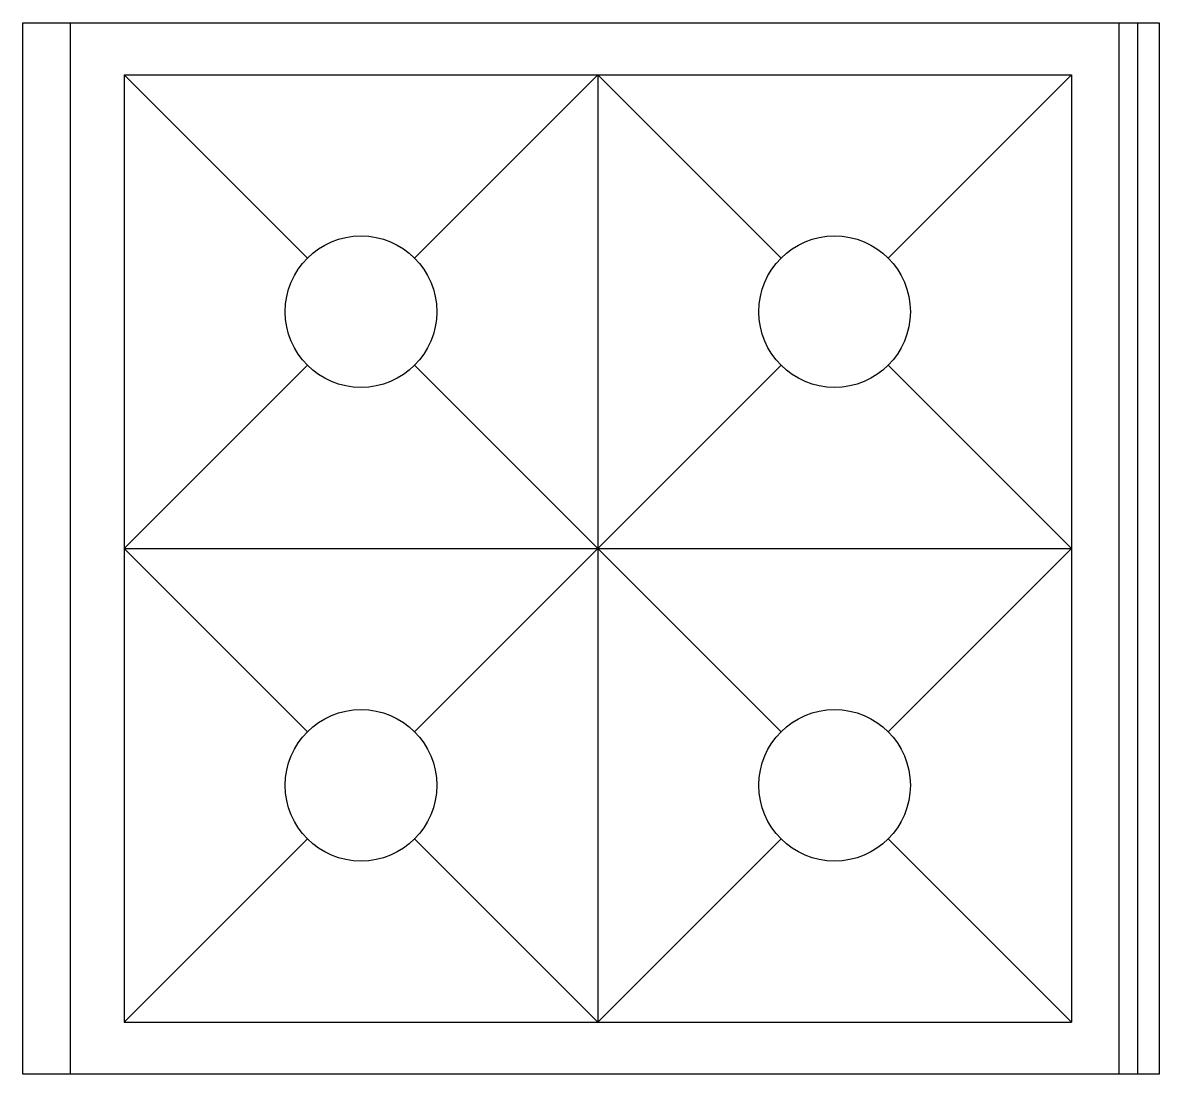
# Model space of a CAD drawing. Header units: centimetres. Extents: x 0 to 60, y -27.8 to 27.8.
import ezdxf

# ---------------------------------------------------------------- set-up
doc = ezdxf.new("R2010")
doc.units = ezdxf.units.CM

msp = doc.modelspace()

# ---------------------------------------------------------------- linework, layer by layer
for p, q in [((2.5, 27.75), (2.5, -27.75)), ((57.857, 27.75), (57.857, -27.75)), ((58.857, 27.75), (58.857, -27.75)), ((5.359, 25), (15.031, 15.328)), ((5.359, 25), (55.359, 25)), ((5.359, 25), (5.359, -25)), ((20.688, 15.328), (30.359, 25)), ((30.359, 25), (40.031, 15.328)), ((30.359, 25), (30.359, -25)), ((45.688, 15.328), (55.359, 25)), ((55.359, 25), (55.359, -25)), ((5.359, 0), (15.031, 9.672)), ((20.688, -9.672), (40.031, 9.672)), ((20.688, 9.672), (40.031, -9.672)), ((45.688, 9.672), (55.359, 0)), ((15.031, -9.672), (5.359, 0)), ((5.359, 0), (55.359, 0)), ((55.359, 0), (45.688, -9.672)), ((5.359, -25), (15.031, -15.328)), ((30.359, -25), (20.688, -15.328)), ((40.031, -15.328), (30.359, -25)), ((45.688, -15.328), (55.359, -25)), ((5.359, -25), (55.359, -25))]:
    msp.add_line(p, q)
msp.add_lwpolyline([(0, 27.75), (60, 27.75), (60, -27.75), (0, -27.75)], close=True)
for centre in [(17.859, 12.5), (42.859, 12.5), (17.859, -12.5), (42.859, -12.5)]:
    msp.add_circle(centre, 4)

doc.saveas('drawing.dxf')
